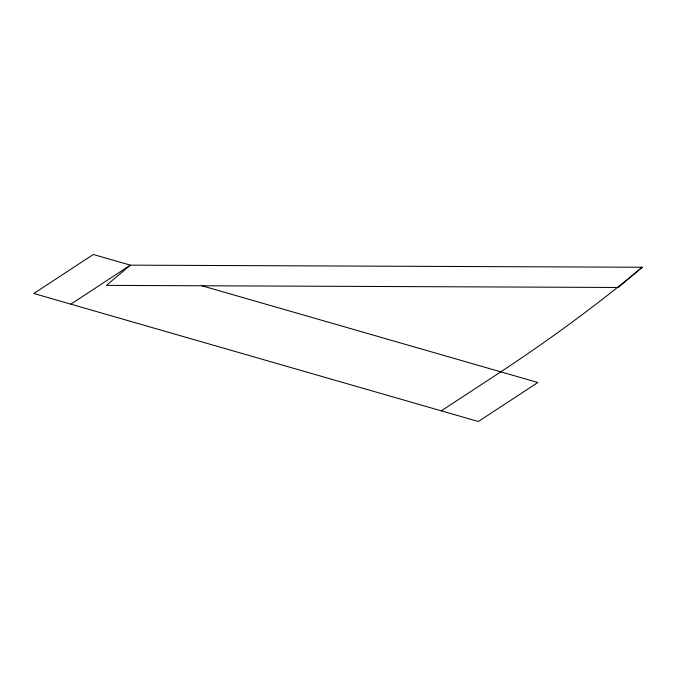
<?xml version="1.0" encoding="UTF-8"?>
<svg xmlns="http://www.w3.org/2000/svg" width="676" height="676" viewBox="0 0 676 676"><rect width="100%" height="100%" fill="white"/><g stroke="black" fill="none" stroke-linecap="round" stroke-linejoin="round"><path stroke-width="1.01" d="M642.2 267.248L618.253 287.469L106.411 285.373L130.358 265.153L642.2 267.248A818.636 293.376 -24.8 0 1 500.798 371.842L441.293 410.847M70.845 304.158L130.358 265.153L93.313 254.489L33.8 293.494L478.338 421.511L537.842 382.506L201.921 285.771"/></g></svg>
